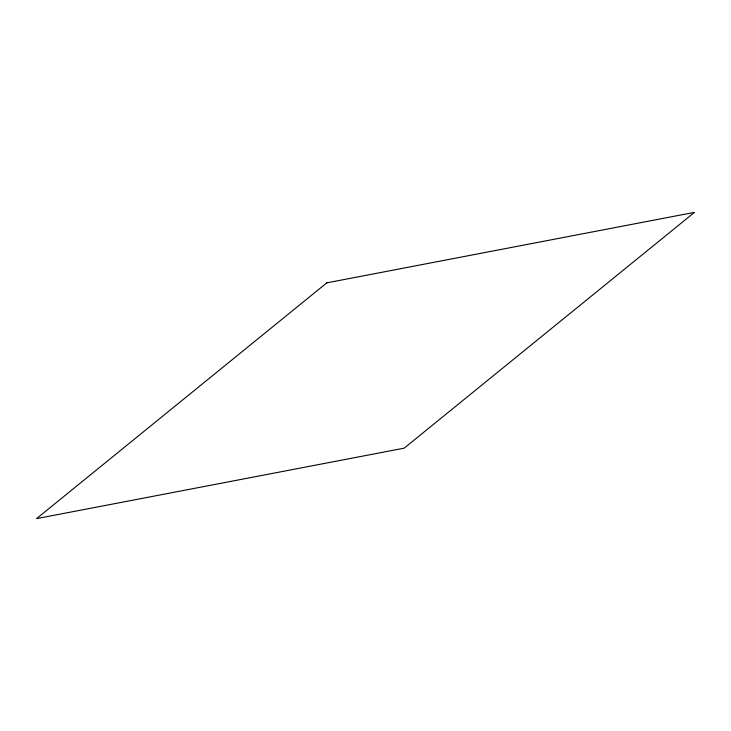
<?xml version="1.0" encoding="UTF-8"?>
<svg xmlns="http://www.w3.org/2000/svg" width="731" height="731" viewBox="0 0 731 731"><rect width="100%" height="100%" fill="white"/><g stroke="black" fill="none" stroke-linecap="round" stroke-linejoin="round"><path stroke-width="1.1" d="M326.821 282.842L36.55 518.635L404.179 448.158L694.45 212.365L326.821 282.842"/></g></svg>
